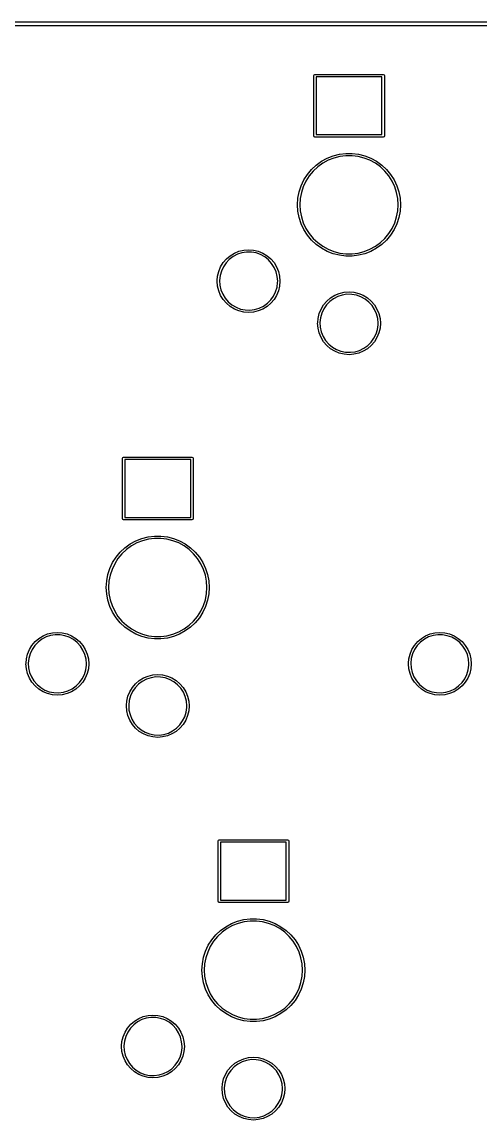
# Model space of a CAD drawing. Extents: x 0 to 11.3, y -3.8 to 0.
# Drawn here: x 8.734 to 9.632, y -2.169 to -0.017 of the extents above; entities that cross this region are included whole.
import ezdxf

# ---------------------------------------------------------------- set-up
doc = ezdxf.new("R2010")
doc.units = 0
doc.header["$MEASUREMENT"] = 0
doc.layers.add('BLACK', color=7, linetype='CONTINUOUS')

msp = doc.modelspace()

# ---------------------------------------------------------------- linework, layer by layer
at = {"layer": 'BLACK', "linetype": 'CONTINUOUS'}
for p, q in [((0.060039, -0.016732), (11.19, -0.016732)), ((11.19, -0.024606), (0.060039, -0.024606)), ((9.30571, -0.12185), (9.3064, -0.12018)), ((9.30571, -0.239961), (9.30571, -0.12185)), ((9.3064, -0.12018), (9.30807, -0.119488)), ((9.30807, -0.119488), (9.44193, -0.119488)), ((9.31043, -0.124213), (9.31043, -0.237598)), ((9.43957, -0.124213), (9.31043, -0.124213)), ((9.43957, -0.237598), (9.43957, -0.124213)), ((9.44193, -0.119488), (9.4436, -0.12018)), ((9.4436, -0.12018), (9.44429, -0.12185)), ((9.44429, -0.12185), (9.44429, -0.239961)), ((9.3064, -0.241631), (9.30571, -0.239961)), ((9.30807, -0.242323), (9.3064, -0.241631)), ((9.44193, -0.242323), (9.30807, -0.242323)), ((9.31043, -0.237598), (9.43957, -0.237598)), ((9.4436, -0.241631), (9.44193, -0.242323)), ((9.44429, -0.239961), (9.4436, -0.241631)), ((9.33204, -0.283716), (9.34382, -0.279052)), ((9.34382, -0.279052), (9.3561, -0.275901)), ((9.3561, -0.275901), (9.36867, -0.274313)), ((9.36895, -0.278839), (9.35695, -0.280355)), ((9.36867, -0.274313), (9.38133, -0.274313)), ((9.38105, -0.278839), (9.36895, -0.278839)), ((9.39305, -0.280355), (9.38105, -0.278839)), ((9.38133, -0.274313), (9.3939, -0.275901)), ((9.3939, -0.275901), (9.40618, -0.279052)), ((9.40618, -0.279052), (9.41796, -0.283716)), ((9.30146, -0.305939), (9.31069, -0.297266)), ((9.31358, -0.30076), (9.30476, -0.309043)), ((9.31069, -0.297266), (9.32094, -0.289819)), ((9.32337, -0.293648), (9.31358, -0.30076)), ((9.32094, -0.289819), (9.33204, -0.283716)), ((9.33398, -0.287819), (9.32337, -0.293648)), ((9.34523, -0.283364), (9.33398, -0.287819)), ((9.35695, -0.280355), (9.34523, -0.283364)), ((9.40477, -0.283364), (9.39305, -0.280355)), ((9.41602, -0.287819), (9.40477, -0.283364)), ((9.42663, -0.293648), (9.41602, -0.287819)), ((9.41796, -0.283716), (9.42906, -0.289819)), ((9.43642, -0.30076), (9.42663, -0.293648)), ((9.42906, -0.289819), (9.43931, -0.297266)), ((9.44524, -0.309043), (9.43642, -0.30076)), ((9.43931, -0.297266), (9.44854, -0.305939)), ((9.28659, -0.326398), (9.29338, -0.315701)), ((9.29705, -0.318366), (9.29057, -0.328582)), ((9.29338, -0.315701), (9.30146, -0.305939)), ((9.30476, -0.309043), (9.29705, -0.318366)), ((9.45295, -0.318366), (9.44524, -0.309043)), ((9.44854, -0.305939), (9.45662, -0.315701)), ((9.45943, -0.328582), (9.45295, -0.318366)), ((9.45662, -0.315701), (9.46341, -0.326398)), ((9.27728, -0.349911), (9.2812, -0.337861)), ((9.2812, -0.337861), (9.28659, -0.326398)), ((9.28541, -0.339531), (9.28168, -0.351038)), ((9.29057, -0.328582), (9.28541, -0.339531)), ((9.46459, -0.339531), (9.45943, -0.328582)), ((9.46341, -0.326398), (9.4688, -0.337861)), ((9.46832, -0.351038), (9.46459, -0.339531)), ((9.4688, -0.337861), (9.47272, -0.349911)), ((9.27411, -0.375), (9.27491, -0.362356)), ((9.27491, -0.362356), (9.27728, -0.349911)), ((9.27941, -0.362924), (9.27865, -0.375)), ((9.28168, -0.351038), (9.27941, -0.362924)), ((9.47059, -0.362924), (9.46832, -0.351038)), ((9.47135, -0.375), (9.47059, -0.362924)), ((9.47272, -0.349911), (9.47509, -0.362356)), ((9.47509, -0.362356), (9.47589, -0.375)), ((9.27491, -0.387644), (9.27411, -0.375)), ((9.27865, -0.375), (9.27941, -0.387076)), ((9.27941, -0.387076), (9.28168, -0.398962)), ((9.46832, -0.398962), (9.47059, -0.387076)), ((9.47059, -0.387076), (9.47135, -0.375)), ((9.47589, -0.375), (9.47509, -0.387644)), ((9.27728, -0.400089), (9.27491, -0.387644)), ((9.2812, -0.412139), (9.27728, -0.400089)), ((9.28168, -0.398962), (9.28541, -0.410469)), ((9.46459, -0.410469), (9.46832, -0.398962)), ((9.47272, -0.400089), (9.4688, -0.412139)), ((9.47509, -0.387644), (9.47272, -0.400089)), ((9.28659, -0.423602), (9.2812, -0.412139)), ((9.28541, -0.410469), (9.29057, -0.421418)), ((9.29338, -0.434299), (9.28659, -0.423602)), ((9.29057, -0.421418), (9.29705, -0.431634)), ((9.45295, -0.431634), (9.45943, -0.421418)), ((9.46341, -0.423602), (9.45662, -0.434299)), ((9.45943, -0.421418), (9.46459, -0.410469)), ((9.4688, -0.412139), (9.46341, -0.423602)), ((9.30146, -0.444061), (9.29338, -0.434299)), ((9.29705, -0.431634), (9.30476, -0.440957)), ((9.31069, -0.452734), (9.30146, -0.444061)), ((9.30476, -0.440957), (9.31358, -0.44924)), ((9.31358, -0.44924), (9.32337, -0.456352)), ((9.42663, -0.456352), (9.43642, -0.44924)), ((9.43642, -0.44924), (9.44524, -0.440957)), ((9.44854, -0.444061), (9.43931, -0.452734)), ((9.44524, -0.440957), (9.45295, -0.431634)), ((9.45662, -0.434299), (9.44854, -0.444061)), ((9.14199, -0.474839), (9.15022, -0.469795)), ((9.15607, -0.472073), (9.14778, -0.476385)), ((9.15022, -0.469795), (9.15914, -0.466101)), ((9.16494, -0.469172), (9.15607, -0.472073)), ((9.15914, -0.466101), (9.16853, -0.463848)), ((9.17417, -0.467759), (9.16494, -0.469172)), ((9.16853, -0.463848), (9.17815, -0.463091)), ((9.18351, -0.467873), (9.17417, -0.467759)), ((9.17815, -0.463091), (9.18777, -0.463848)), ((9.19271, -0.469511), (9.18351, -0.467873)), ((9.18777, -0.463848), (9.19716, -0.466101)), ((9.20151, -0.472628), (9.19271, -0.469511)), ((9.19716, -0.466101), (9.20608, -0.469795)), ((9.20969, -0.477141), (9.20151, -0.472628)), ((9.20608, -0.469795), (9.21431, -0.474839)), ((9.32094, -0.460181), (9.31069, -0.452734)), ((9.33204, -0.466284), (9.32094, -0.460181)), ((9.32337, -0.456352), (9.33398, -0.462181)), ((9.34382, -0.470948), (9.33204, -0.466284)), ((9.33398, -0.462181), (9.34523, -0.466636)), ((9.3561, -0.474099), (9.34382, -0.470948)), ((9.34523, -0.466636), (9.35695, -0.469645)), ((9.35695, -0.469645), (9.36895, -0.471161)), ((9.36895, -0.471161), (9.38105, -0.471161)), ((9.38105, -0.471161), (9.39305, -0.469645)), ((9.39305, -0.469645), (9.40477, -0.466636)), ((9.40618, -0.470948), (9.3939, -0.474099)), ((9.40477, -0.466636), (9.41602, -0.462181)), ((9.41796, -0.466284), (9.40618, -0.470948)), ((9.41602, -0.462181), (9.42663, -0.456352)), ((9.42906, -0.460181), (9.41796, -0.466284)), ((9.43931, -0.452734), (9.42906, -0.460181)), ((9.12334, -0.496679), (9.12838, -0.488448)), ((9.12838, -0.488448), (9.13465, -0.481108)), ((9.13386, -0.488744), (9.1286, -0.496459)), ((9.14032, -0.481992), (9.13386, -0.488744)), ((9.13465, -0.481108), (9.14199, -0.474839)), ((9.14778, -0.476385), (9.14032, -0.481992)), ((9.21701, -0.482929), (9.20969, -0.477141)), ((9.21431, -0.474839), (9.22165, -0.481108)), ((9.2233, -0.489837), (9.21701, -0.482929)), ((9.22165, -0.481108), (9.22792, -0.488448)), ((9.22837, -0.497678), (9.2233, -0.489837)), ((9.22792, -0.488448), (9.23296, -0.496679)), ((9.36867, -0.475687), (9.3561, -0.474099)), ((9.38133, -0.475687), (9.36867, -0.475687)), ((9.3939, -0.474099), (9.38133, -0.475687)), ((9.11674, -0.523214), (9.11739, -0.514983)), ((9.11739, -0.514983), (9.11964, -0.505597)), ((9.11964, -0.505597), (9.12334, -0.496679)), ((9.12217, -0.513928), (9.12118, -0.523214)), ((9.12467, -0.504929), (9.12217, -0.513928)), ((9.1286, -0.496459), (9.12467, -0.504929)), ((9.2321, -0.506242), (9.22837, -0.497678)), ((9.23437, -0.515299), (9.2321, -0.506242)), ((9.23296, -0.496679), (9.23665, -0.505597)), ((9.23514, -0.524606), (9.23437, -0.515299)), ((9.23665, -0.505597), (9.23891, -0.514983)), ((9.23891, -0.514983), (9.23967, -0.524606)), ((9.11663, -0.524606), (9.11674, -0.523214)), ((9.11739, -0.534229), (9.11663, -0.524606)), ((9.11964, -0.543616), (9.11739, -0.534229)), ((9.12118, -0.523214), (9.12172, -0.532537)), ((9.12172, -0.532537), (9.12377, -0.541647)), ((9.23113, -0.545584), (9.23385, -0.536649)), ((9.23385, -0.536649), (9.23507, -0.52739)), ((9.23507, -0.52739), (9.23514, -0.524606)), ((9.23891, -0.534229), (9.23665, -0.543616)), ((9.23967, -0.524606), (9.23891, -0.534229)), ((9.12334, -0.552534), (9.11964, -0.543616)), ((9.12838, -0.560764), (9.12334, -0.552534)), ((9.12377, -0.541647), (9.12728, -0.5503)), ((9.12728, -0.5503), (9.13216, -0.558263)), ((9.13216, -0.558263), (9.13828, -0.565321)), ((9.22155, -0.56154), (9.227, -0.553956)), ((9.227, -0.553956), (9.23113, -0.545584)), ((9.23296, -0.552534), (9.22792, -0.560764)), ((9.23665, -0.543616), (9.23296, -0.552534)), ((9.3315, -0.563785), (9.33884, -0.557516)), ((9.34463, -0.559062), (9.33717, -0.564669)), ((9.33884, -0.557516), (9.34707, -0.552473)), ((9.35292, -0.55475), (9.34463, -0.559062)), ((9.34707, -0.552473), (9.35599, -0.548779)), ((9.36179, -0.551849), (9.35292, -0.55475)), ((9.35599, -0.548779), (9.36538, -0.546525)), ((9.37102, -0.550436), (9.36179, -0.551849)), ((9.36538, -0.546525), (9.375, -0.545768)), ((9.38036, -0.55055), (9.37102, -0.550436)), ((9.375, -0.545768), (9.38462, -0.546525)), ((9.38956, -0.552188), (9.38036, -0.55055)), ((9.38462, -0.546525), (9.39401, -0.548779)), ((9.39836, -0.555305), (9.38956, -0.552188)), ((9.39401, -0.548779), (9.40293, -0.552473)), ((9.40654, -0.559819), (9.39836, -0.555305)), ((9.40293, -0.552473), (9.41116, -0.557516)), ((9.41116, -0.557516), (9.4185, -0.563785)), ((9.13465, -0.568104), (9.12838, -0.560764)), ((9.14199, -0.574374), (9.13465, -0.568104)), ((9.13828, -0.565321), (9.14546, -0.571286)), ((9.15022, -0.579417), (9.14199, -0.574374)), ((9.14546, -0.571286), (9.15353, -0.575998)), ((9.15914, -0.583111), (9.15022, -0.579417)), ((9.15353, -0.575998), (9.16225, -0.57933)), ((9.16225, -0.57933), (9.1714, -0.581191)), ((9.18073, -0.581534), (9.19, -0.580347)), ((9.19, -0.580347), (9.19894, -0.577663)), ((9.20608, -0.579417), (9.19716, -0.583111)), ((9.19894, -0.577663), (9.20733, -0.573555)), ((9.21431, -0.574374), (9.20608, -0.579417)), ((9.20733, -0.573555), (9.21493, -0.568132)), ((9.22165, -0.568104), (9.21431, -0.574374)), ((9.21493, -0.568132), (9.22155, -0.56154)), ((9.22792, -0.560764), (9.22165, -0.568104)), ((9.3165, -0.588274), (9.32019, -0.579356)), ((9.32019, -0.579356), (9.32523, -0.571125)), ((9.32545, -0.579136), (9.32152, -0.587606)), ((9.32523, -0.571125), (9.3315, -0.563785)), ((9.33071, -0.571421), (9.32545, -0.579136)), ((9.33717, -0.564669), (9.33071, -0.571421)), ((9.41386, -0.565607), (9.40654, -0.559819)), ((9.42015, -0.572514), (9.41386, -0.565607)), ((9.4185, -0.563785), (9.42477, -0.571125)), ((9.42522, -0.580355), (9.42015, -0.572514)), ((9.42477, -0.571125), (9.42981, -0.579356)), ((9.42895, -0.588919), (9.42522, -0.580355)), ((9.42981, -0.579356), (9.4335, -0.588274)), ((9.16853, -0.585365), (9.15914, -0.583111)), ((9.17815, -0.586122), (9.16853, -0.585365)), ((9.1714, -0.581191), (9.18073, -0.581534)), ((9.18777, -0.585365), (9.17815, -0.586122)), ((9.19716, -0.583111), (9.18777, -0.585365)), ((9.31359, -0.605891), (9.31424, -0.59766)), ((9.31424, -0.59766), (9.3165, -0.588274)), ((9.31902, -0.596605), (9.31803, -0.605891)), ((9.32152, -0.587606), (9.31902, -0.596605)), ((9.43122, -0.597976), (9.42895, -0.588919)), ((9.43199, -0.607283), (9.43122, -0.597976)), ((9.4335, -0.588274), (9.43576, -0.59766)), ((9.43576, -0.59766), (9.43652, -0.607283)), ((9.31348, -0.607283), (9.31359, -0.605891)), ((9.31424, -0.616907), (9.31348, -0.607283)), ((9.3165, -0.626293), (9.31424, -0.616907)), ((9.31803, -0.605891), (9.31857, -0.615214)), ((9.31857, -0.615214), (9.32062, -0.624325)), ((9.42798, -0.628261), (9.4307, -0.619326)), ((9.4307, -0.619326), (9.43192, -0.610067)), ((9.43192, -0.610067), (9.43199, -0.607283)), ((9.43576, -0.616907), (9.4335, -0.626293)), ((9.43652, -0.607283), (9.43576, -0.616907)), ((9.32019, -0.635211), (9.3165, -0.626293)), ((9.32523, -0.643441), (9.32019, -0.635211)), ((9.32062, -0.624325), (9.32414, -0.632977)), ((9.32414, -0.632977), (9.32901, -0.64094)), ((9.3315, -0.650782), (9.32523, -0.643441)), ((9.32901, -0.64094), (9.33513, -0.647998)), ((9.41178, -0.650809), (9.4184, -0.644217)), ((9.4184, -0.644217), (9.42385, -0.636633)), ((9.42477, -0.643441), (9.4185, -0.650782)), ((9.42385, -0.636633), (9.42798, -0.628261)), ((9.42981, -0.635211), (9.42477, -0.643441)), ((9.4335, -0.626293), (9.42981, -0.635211)), ((9.33884, -0.657051), (9.3315, -0.650782)), ((9.33513, -0.647998), (9.34231, -0.653964)), ((9.34707, -0.662094), (9.33884, -0.657051)), ((9.34231, -0.653964), (9.35038, -0.658675)), ((9.35599, -0.665788), (9.34707, -0.662094)), ((9.35038, -0.658675), (9.3591, -0.662007)), ((9.36538, -0.668042), (9.35599, -0.665788)), ((9.3591, -0.662007), (9.36825, -0.663869)), ((9.36825, -0.663869), (9.37759, -0.664211)), ((9.37759, -0.664211), (9.38685, -0.663024)), ((9.39401, -0.665788), (9.38462, -0.668042)), ((9.38685, -0.663024), (9.39579, -0.660341)), ((9.40293, -0.662094), (9.39401, -0.665788)), ((9.39579, -0.660341), (9.40418, -0.656232)), ((9.41116, -0.657051), (9.40293, -0.662094)), ((9.40418, -0.656232), (9.41178, -0.650809)), ((9.4185, -0.650782), (9.41116, -0.657051)), ((9.375, -0.668799), (9.36538, -0.668042)), ((9.38462, -0.668042), (9.375, -0.668799)), ((8.93071, -0.87185), (8.9314, -0.87018)), ((8.93071, -0.989961), (8.93071, -0.87185)), ((8.9314, -0.87018), (8.93307, -0.869488)), ((8.93307, -0.869488), (9.06693, -0.869488)), ((8.93543, -0.874213), (8.93543, -0.987598)), ((9.06457, -0.874213), (8.93543, -0.874213)), ((9.06457, -0.987598), (9.06457, -0.874213)), ((9.06693, -0.869488), (9.0686, -0.87018)), ((9.0686, -0.87018), (9.06929, -0.87185)), ((9.06929, -0.87185), (9.06929, -0.989961)), ((8.93543, -0.987598), (9.06457, -0.987598)), ((8.9314, -0.991631), (8.93071, -0.989961)), ((8.93307, -0.992323), (8.9314, -0.991631)), ((9.06693, -0.992323), (8.93307, -0.992323)), ((9.0686, -0.991631), (9.06693, -0.992323)), ((9.06929, -0.989961), (9.0686, -0.991631)), ((8.95704, -1.03372), (8.96882, -1.02905)), ((8.96882, -1.02905), (8.9811, -1.0259)), ((8.98195, -1.03036), (8.97023, -1.03336)), ((8.9811, -1.0259), (8.99367, -1.02431)), ((8.99395, -1.02884), (8.98195, -1.03036)), ((8.99367, -1.02431), (9.00633, -1.02431)), ((9.00605, -1.02884), (8.99395, -1.02884)), ((9.01805, -1.03036), (9.00605, -1.02884)), ((9.00633, -1.02431), (9.0189, -1.0259)), ((9.02977, -1.03336), (9.01805, -1.03036)), ((9.0189, -1.0259), (9.03118, -1.02905)), ((9.03118, -1.02905), (9.04296, -1.03372)), ((8.92646, -1.05594), (8.93569, -1.04727)), ((8.93858, -1.05076), (8.92976, -1.05904)), ((8.93569, -1.04727), (8.94594, -1.03982)), ((8.94837, -1.04365), (8.93858, -1.05076)), ((8.94594, -1.03982), (8.95704, -1.03372)), ((8.95898, -1.03782), (8.94837, -1.04365)), ((8.97023, -1.03336), (8.95898, -1.03782)), ((9.04102, -1.03782), (9.02977, -1.03336)), ((9.05163, -1.04365), (9.04102, -1.03782)), ((9.04296, -1.03372), (9.05406, -1.03982)), ((9.06142, -1.05076), (9.05163, -1.04365)), ((9.05406, -1.03982), (9.06431, -1.04727)), ((9.07024, -1.05904), (9.06142, -1.05076)), ((9.06431, -1.04727), (9.07354, -1.05594)), ((8.91159, -1.0764), (8.91838, -1.0657)), ((8.92205, -1.06837), (8.91557, -1.07858)), ((8.91838, -1.0657), (8.92646, -1.05594)), ((8.92976, -1.05904), (8.92205, -1.06837)), ((9.07795, -1.06837), (9.07024, -1.05904)), ((9.07354, -1.05594), (9.08162, -1.0657)), ((9.08443, -1.07858), (9.07795, -1.06837)), ((9.08162, -1.0657), (9.08841, -1.0764)), ((8.90228, -1.09991), (8.9062, -1.08786)), ((8.9062, -1.08786), (8.91159, -1.0764)), ((8.91041, -1.08953), (8.90668, -1.10104)), ((8.91557, -1.07858), (8.91041, -1.08953)), ((9.08959, -1.08953), (9.08443, -1.07858)), ((9.08841, -1.0764), (9.0938, -1.08786)), ((9.09332, -1.10104), (9.08959, -1.08953)), ((9.0938, -1.08786), (9.09772, -1.09991)), ((8.89911, -1.125), (8.89991, -1.11236)), ((8.89991, -1.11236), (8.90228, -1.09991)), ((8.90441, -1.11292), (8.90365, -1.125)), ((8.90668, -1.10104), (8.90441, -1.11292)), ((9.09559, -1.11292), (9.09332, -1.10104)), ((9.09635, -1.125), (9.09559, -1.11292)), ((9.09772, -1.09991), (9.10009, -1.11236)), ((9.10009, -1.11236), (9.10089, -1.125)), ((8.89991, -1.13764), (8.89911, -1.125)), ((8.90228, -1.15009), (8.89991, -1.13764)), ((8.90365, -1.125), (8.90441, -1.13708)), ((8.90441, -1.13708), (8.90668, -1.14896)), ((9.09332, -1.14896), (9.09559, -1.13708)), ((9.09559, -1.13708), (9.09635, -1.125)), ((9.10009, -1.13764), (9.09772, -1.15009)), ((9.10089, -1.125), (9.10009, -1.13764)), ((8.9062, -1.16214), (8.90228, -1.15009)), ((8.90668, -1.14896), (8.91041, -1.16047)), ((8.91041, -1.16047), (8.91557, -1.17142)), ((9.08443, -1.17142), (9.08959, -1.16047)), ((9.08959, -1.16047), (9.09332, -1.14896)), ((9.09772, -1.15009), (9.0938, -1.16214)), ((8.91159, -1.1736), (8.9062, -1.16214)), ((8.91838, -1.1843), (8.91159, -1.1736)), ((8.91557, -1.17142), (8.92205, -1.18163)), ((8.92205, -1.18163), (8.92976, -1.19096)), ((9.07024, -1.19096), (9.07795, -1.18163)), ((9.07795, -1.18163), (9.08443, -1.17142)), ((9.08841, -1.1736), (9.08162, -1.1843)), ((9.0938, -1.16214), (9.08841, -1.1736)), ((8.92646, -1.19406), (8.91838, -1.1843)), ((8.93569, -1.20273), (8.92646, -1.19406)), ((8.92976, -1.19096), (8.93858, -1.19924)), ((8.94594, -1.21018), (8.93569, -1.20273)), ((8.93858, -1.19924), (8.94837, -1.20635)), ((9.05163, -1.20635), (9.06142, -1.19924)), ((9.06431, -1.20273), (9.05406, -1.21018)), ((9.06142, -1.19924), (9.07024, -1.19096)), ((9.07354, -1.19406), (9.06431, -1.20273)), ((9.08162, -1.1843), (9.07354, -1.19406)), ((8.75965, -1.23111), (8.76699, -1.22484)), ((8.77278, -1.22639), (8.76532, -1.23199)), ((8.76699, -1.22484), (8.77522, -1.2198)), ((8.78107, -1.22207), (8.77278, -1.22639)), ((8.77522, -1.2198), (8.78414, -1.2161)), ((8.78994, -1.21917), (8.78107, -1.22207)), ((8.78414, -1.2161), (8.79353, -1.21385)), ((8.79917, -1.21776), (8.78994, -1.21917)), ((8.79353, -1.21385), (8.80315, -1.21309)), ((8.80851, -1.21787), (8.79917, -1.21776)), ((8.80315, -1.21309), (8.81277, -1.21385)), ((8.81771, -1.21951), (8.80851, -1.21787)), ((8.81277, -1.21385), (8.82216, -1.2161)), ((8.82651, -1.22263), (8.81771, -1.21951)), ((8.82216, -1.2161), (8.83108, -1.2198)), ((8.83469, -1.22714), (8.82651, -1.22263)), ((8.83108, -1.2198), (8.83931, -1.22484)), ((8.83931, -1.22484), (8.84665, -1.23111)), ((8.95704, -1.21628), (8.94594, -1.21018)), ((8.94837, -1.20635), (8.95898, -1.21218)), ((8.96882, -1.22095), (8.95704, -1.21628)), ((8.95898, -1.21218), (8.97023, -1.21664)), ((8.9811, -1.2241), (8.96882, -1.22095)), ((8.97023, -1.21664), (8.98195, -1.21964)), ((8.99367, -1.22569), (8.9811, -1.2241)), ((8.98195, -1.21964), (8.99395, -1.22116)), ((9.00633, -1.22569), (8.99367, -1.22569)), ((8.99395, -1.22116), (9.00605, -1.22116)), ((9.00605, -1.22116), (9.01805, -1.21964)), ((9.0189, -1.2241), (9.00633, -1.22569)), ((9.01805, -1.21964), (9.02977, -1.21664)), ((9.03118, -1.22095), (9.0189, -1.2241)), ((9.02977, -1.21664), (9.04102, -1.21218)), ((9.04296, -1.21628), (9.03118, -1.22095)), ((9.04102, -1.21218), (9.05163, -1.20635)), ((9.05406, -1.21018), (9.04296, -1.21628)), ((9.50965, -1.23111), (9.51699, -1.22484)), ((9.52278, -1.22639), (9.51532, -1.23199)), ((9.51699, -1.22484), (9.52522, -1.2198)), ((9.53107, -1.22207), (9.52278, -1.22639)), ((9.52522, -1.2198), (9.53414, -1.2161)), ((9.53994, -1.21917), (9.53107, -1.22207)), ((9.53414, -1.2161), (9.54353, -1.21385)), ((9.54917, -1.21776), (9.53994, -1.21917)), ((9.54353, -1.21385), (9.55315, -1.21309)), ((9.55851, -1.21787), (9.54917, -1.21776)), ((9.55315, -1.21309), (9.56277, -1.21385)), ((9.56771, -1.21951), (9.55851, -1.21787)), ((9.56277, -1.21385), (9.57216, -1.2161)), ((9.57651, -1.22263), (9.56771, -1.21951)), ((9.57216, -1.2161), (9.58108, -1.2198)), ((9.58469, -1.22714), (9.57651, -1.22263)), ((9.58108, -1.2198), (9.58931, -1.22484)), ((9.58931, -1.22484), (9.59665, -1.23111)), ((8.74464, -1.2556), (8.74834, -1.24668)), ((8.74834, -1.24668), (8.75338, -1.23845)), ((8.7536, -1.24646), (8.74967, -1.25493)), ((8.75338, -1.23845), (8.75965, -1.23111)), ((8.75886, -1.23874), (8.7536, -1.24646)), ((8.76532, -1.23199), (8.75886, -1.23874)), ((8.84201, -1.23293), (8.83469, -1.22714)), ((8.8483, -1.23984), (8.84201, -1.23293)), ((8.84665, -1.23111), (8.85292, -1.23845)), ((8.85337, -1.24768), (8.8483, -1.23984)), ((8.85292, -1.23845), (8.85796, -1.24668)), ((8.8571, -1.25624), (8.85337, -1.24768)), ((8.85796, -1.24668), (8.86165, -1.2556)), ((9.49464, -1.2556), (9.49834, -1.24668)), ((9.49834, -1.24668), (9.50338, -1.23845)), ((9.5036, -1.24646), (9.49967, -1.25493)), ((9.50338, -1.23845), (9.50965, -1.23111)), ((9.50886, -1.23874), (9.5036, -1.24646)), ((9.51532, -1.23199), (9.50886, -1.23874)), ((9.59201, -1.23293), (9.58469, -1.22714)), ((9.5983, -1.23984), (9.59201, -1.23293)), ((9.59665, -1.23111), (9.60292, -1.23845)), ((9.60337, -1.24768), (9.5983, -1.23984)), ((9.60292, -1.23845), (9.60796, -1.24668)), ((9.6071, -1.25624), (9.60337, -1.24768)), ((9.60796, -1.24668), (9.61165, -1.2556)), ((8.74174, -1.27321), (8.74239, -1.26498)), ((8.74239, -1.26498), (8.74464, -1.2556)), ((8.74717, -1.26393), (8.74618, -1.27321)), ((8.74967, -1.25493), (8.74717, -1.26393)), ((8.85937, -1.2653), (8.8571, -1.25624)), ((8.86014, -1.27461), (8.85937, -1.2653)), ((8.86165, -1.2556), (8.86391, -1.26498)), ((8.86391, -1.26498), (8.86467, -1.27461)), ((9.49174, -1.27321), (9.49239, -1.26498)), ((9.49239, -1.26498), (9.49464, -1.2556)), ((9.49717, -1.26393), (9.49618, -1.27321)), ((9.49967, -1.25493), (9.49717, -1.26393)), ((9.60937, -1.2653), (9.6071, -1.25624)), ((9.61014, -1.27461), (9.60937, -1.2653)), ((9.61165, -1.2556), (9.61391, -1.26498)), ((9.61391, -1.26498), (9.61467, -1.27461)), ((8.74163, -1.27461), (8.74174, -1.27321)), ((8.74239, -1.28423), (8.74163, -1.27461)), ((8.74464, -1.29362), (8.74239, -1.28423)), ((8.74618, -1.27321), (8.74672, -1.28254)), ((8.74672, -1.28254), (8.74877, -1.29165)), ((8.85613, -1.29558), (8.85885, -1.28665)), ((8.85885, -1.28665), (8.86007, -1.27739)), ((8.86007, -1.27739), (8.86014, -1.27461)), ((8.86391, -1.28423), (8.86165, -1.29362)), ((8.86467, -1.27461), (8.86391, -1.28423)), ((9.49163, -1.27461), (9.49174, -1.27321)), ((9.49239, -1.28423), (9.49163, -1.27461)), ((9.49464, -1.29362), (9.49239, -1.28423)), ((9.49618, -1.27321), (9.49672, -1.28254)), ((9.49672, -1.28254), (9.49877, -1.29165)), ((9.60613, -1.29558), (9.60885, -1.28665)), ((9.60885, -1.28665), (9.61007, -1.27739)), ((9.61007, -1.27739), (9.61014, -1.27461)), ((9.61391, -1.28423), (9.61165, -1.29362)), ((9.61467, -1.27461), (9.61391, -1.28423)), ((8.74834, -1.30253), (8.74464, -1.29362)), ((8.75338, -1.31076), (8.74834, -1.30253)), ((8.74877, -1.29165), (8.75228, -1.3003)), ((8.75228, -1.3003), (8.75716, -1.30826)), ((8.75965, -1.3181), (8.75338, -1.31076)), ((8.75716, -1.30826), (8.76328, -1.31532)), ((8.83993, -1.31813), (8.84655, -1.31154)), ((8.84655, -1.31154), (8.852, -1.30396)), ((8.85292, -1.31076), (8.84665, -1.3181)), ((8.852, -1.30396), (8.85613, -1.29558)), ((8.85796, -1.30253), (8.85292, -1.31076)), ((8.86165, -1.29362), (8.85796, -1.30253)), ((8.9565, -1.31379), (8.96384, -1.30752)), ((8.96963, -1.30906), (8.96217, -1.31467)), ((8.96384, -1.30752), (8.97207, -1.30247)), ((8.97792, -1.30475), (8.96963, -1.30906)), ((8.97207, -1.30247), (8.98099, -1.29878)), ((8.98679, -1.30185), (8.97792, -1.30475)), ((8.98099, -1.29878), (8.99038, -1.29653)), ((8.99602, -1.30044), (8.98679, -1.30185)), ((8.99038, -1.29653), (9, -1.29577)), ((9.00536, -1.30055), (8.99602, -1.30044)), ((9, -1.29577), (9.00962, -1.29653)), ((9.01456, -1.30219), (9.00536, -1.30055)), ((9.00962, -1.29653), (9.01901, -1.29878)), ((9.02336, -1.30531), (9.01456, -1.30219)), ((9.01901, -1.29878), (9.02793, -1.30247)), ((9.03154, -1.30982), (9.02336, -1.30531)), ((9.02793, -1.30247), (9.03616, -1.30752)), ((9.03886, -1.31561), (9.03154, -1.30982)), ((9.03616, -1.30752), (9.0435, -1.31379)), ((9.49834, -1.30253), (9.49464, -1.29362)), ((9.50338, -1.31076), (9.49834, -1.30253)), ((9.49877, -1.29165), (9.50228, -1.3003)), ((9.50228, -1.3003), (9.50716, -1.30826)), ((9.50965, -1.3181), (9.50338, -1.31076)), ((9.50716, -1.30826), (9.51328, -1.31532)), ((9.58993, -1.31813), (9.59655, -1.31154)), ((9.59655, -1.31154), (9.602, -1.30396)), ((9.60292, -1.31076), (9.59665, -1.3181)), ((9.602, -1.30396), (9.60613, -1.29558)), ((9.60796, -1.30253), (9.60292, -1.31076)), ((9.61165, -1.29362), (9.60796, -1.30253)), ((8.76699, -1.32437), (8.75965, -1.3181)), ((8.76328, -1.31532), (8.77046, -1.32129)), ((8.77522, -1.32942), (8.76699, -1.32437)), ((8.77046, -1.32129), (8.77853, -1.326)), ((8.78414, -1.33311), (8.77522, -1.32942)), ((8.77853, -1.326), (8.78725, -1.32933)), ((8.79353, -1.33536), (8.78414, -1.33311)), ((8.78725, -1.32933), (8.7964, -1.33119)), ((8.7964, -1.33119), (8.80573, -1.33153)), ((8.80573, -1.33153), (8.815, -1.33035)), ((8.82216, -1.33311), (8.81277, -1.33536)), ((8.815, -1.33035), (8.82394, -1.32766)), ((8.83108, -1.32942), (8.82216, -1.33311)), ((8.82394, -1.32766), (8.83233, -1.32355)), ((8.83931, -1.32437), (8.83108, -1.32942)), ((8.83233, -1.32355), (8.83993, -1.31813)), ((8.84665, -1.3181), (8.83931, -1.32437)), ((8.9415, -1.33827), (8.94519, -1.32936)), ((8.94519, -1.32936), (8.95023, -1.32113)), ((8.95045, -1.32914), (8.94652, -1.33761)), ((8.95023, -1.32113), (8.9565, -1.31379)), ((8.95571, -1.32142), (8.95045, -1.32914)), ((8.96217, -1.31467), (8.95571, -1.32142)), ((9.04515, -1.32251), (9.03886, -1.31561)), ((9.0435, -1.31379), (9.04977, -1.32113)), ((9.05022, -1.33035), (9.04515, -1.32251)), ((9.04977, -1.32113), (9.05481, -1.32936)), ((9.05395, -1.33892), (9.05022, -1.33035)), ((9.05481, -1.32936), (9.0585, -1.33827)), ((9.51699, -1.32437), (9.50965, -1.3181)), ((9.51328, -1.31532), (9.52046, -1.32129)), ((9.52522, -1.32942), (9.51699, -1.32437)), ((9.52046, -1.32129), (9.52853, -1.326)), ((9.53414, -1.33311), (9.52522, -1.32942)), ((9.52853, -1.326), (9.53725, -1.32933)), ((9.54353, -1.33536), (9.53414, -1.33311)), ((9.53725, -1.32933), (9.5464, -1.33119)), ((9.5464, -1.33119), (9.55573, -1.33153)), ((9.55573, -1.33153), (9.565, -1.33035)), ((9.57216, -1.33311), (9.56277, -1.33536)), ((9.565, -1.33035), (9.57394, -1.32766)), ((9.58108, -1.32942), (9.57216, -1.33311)), ((9.57394, -1.32766), (9.58233, -1.32355)), ((9.58931, -1.32437), (9.58108, -1.32942)), ((9.58233, -1.32355), (9.58993, -1.31813)), ((9.59665, -1.3181), (9.58931, -1.32437)), ((8.80315, -1.33612), (8.79353, -1.33536)), ((8.81277, -1.33536), (8.80315, -1.33612)), ((8.93859, -1.35589), (8.93924, -1.34766)), ((8.93924, -1.34766), (8.9415, -1.33827)), ((8.94402, -1.34661), (8.94303, -1.35589)), ((8.94652, -1.33761), (8.94402, -1.34661)), ((9.05622, -1.34798), (9.05395, -1.33892)), ((9.05699, -1.35728), (9.05622, -1.34798)), ((9.0585, -1.33827), (9.06076, -1.34766)), ((9.06076, -1.34766), (9.06152, -1.35728)), ((9.55315, -1.33612), (9.54353, -1.33536)), ((9.56277, -1.33536), (9.55315, -1.33612)), ((8.93848, -1.35728), (8.93859, -1.35589)), ((8.93924, -1.36691), (8.93848, -1.35728)), ((8.9415, -1.37629), (8.93924, -1.36691)), ((8.94519, -1.38521), (8.9415, -1.37629)), ((8.94303, -1.35589), (8.94357, -1.36521)), ((8.94357, -1.36521), (8.94562, -1.37432)), ((8.94562, -1.37432), (8.94914, -1.38298)), ((9.05298, -1.37826), (9.0557, -1.36933)), ((9.0585, -1.37629), (9.05481, -1.38521)), ((9.0557, -1.36933), (9.05692, -1.36007)), ((9.05692, -1.36007), (9.05699, -1.35728)), ((9.06076, -1.36691), (9.0585, -1.37629)), ((9.06152, -1.35728), (9.06076, -1.36691)), ((8.95023, -1.39344), (8.94519, -1.38521)), ((8.94914, -1.38298), (8.95401, -1.39094)), ((8.9565, -1.40078), (8.95023, -1.39344)), ((8.95401, -1.39094), (8.96013, -1.398)), ((8.96013, -1.398), (8.96731, -1.40396)), ((9.03678, -1.40081), (9.0434, -1.39422)), ((9.0434, -1.39422), (9.04885, -1.38663)), ((9.04977, -1.39344), (9.0435, -1.40078)), ((9.04885, -1.38663), (9.05298, -1.37826)), ((9.05481, -1.38521), (9.04977, -1.39344)), ((8.96384, -1.40705), (8.9565, -1.40078)), ((8.97207, -1.41209), (8.96384, -1.40705)), ((8.96731, -1.40396), (8.97538, -1.40868)), ((8.98099, -1.41579), (8.97207, -1.41209)), ((8.97538, -1.40868), (8.9841, -1.41201)), ((8.99038, -1.41804), (8.98099, -1.41579)), ((8.9841, -1.41201), (8.99325, -1.41387)), ((9, -1.4188), (8.99038, -1.41804)), ((8.99325, -1.41387), (9.00259, -1.41421)), ((9.00962, -1.41804), (9, -1.4188)), ((9.00259, -1.41421), (9.01185, -1.41302)), ((9.01901, -1.41579), (9.00962, -1.41804)), ((9.01185, -1.41302), (9.02079, -1.41034)), ((9.02793, -1.41209), (9.01901, -1.41579)), ((9.02079, -1.41034), (9.02918, -1.40623)), ((9.03616, -1.40705), (9.02793, -1.41209)), ((9.02918, -1.40623), (9.03678, -1.40081)), ((9.0435, -1.40078), (9.03616, -1.40705)), ((9.11821, -1.62185), (9.1189, -1.62018)), ((9.11821, -1.73996), (9.11821, -1.62185)), ((9.1189, -1.62018), (9.12057, -1.61949)), ((9.12057, -1.61949), (9.25443, -1.61949)), ((9.12293, -1.62421), (9.12293, -1.7376)), ((9.25207, -1.62421), (9.12293, -1.62421)), ((9.25207, -1.7376), (9.25207, -1.62421)), ((9.25443, -1.61949), (9.2561, -1.62018)), ((9.2561, -1.62018), (9.25679, -1.62185)), ((9.25679, -1.62185), (9.25679, -1.73996)), ((9.1189, -1.74163), (9.11821, -1.73996)), ((9.12057, -1.74232), (9.1189, -1.74163)), ((9.25443, -1.74232), (9.12057, -1.74232)), ((9.12293, -1.7376), (9.25207, -1.7376)), ((9.2561, -1.74163), (9.25443, -1.74232)), ((9.25679, -1.73996), (9.2561, -1.74163)), ((9.13344, -1.78982), (9.14454, -1.78372)), ((9.14454, -1.78372), (9.15632, -1.77905)), ((9.15773, -1.78336), (9.14648, -1.78782)), ((9.15632, -1.77905), (9.1686, -1.7759)), ((9.16945, -1.78036), (9.15773, -1.78336)), ((9.1686, -1.7759), (9.18117, -1.77431)), ((9.18145, -1.77884), (9.16945, -1.78036)), ((9.18117, -1.77431), (9.19383, -1.77431)), ((9.19355, -1.77884), (9.18145, -1.77884)), ((9.20555, -1.78036), (9.19355, -1.77884)), ((9.19383, -1.77431), (9.2064, -1.7759)), ((9.21727, -1.78336), (9.20555, -1.78036)), ((9.2064, -1.7759), (9.21868, -1.77905)), ((9.22852, -1.78782), (9.21727, -1.78336)), ((9.21868, -1.77905), (9.23046, -1.78372)), ((9.23046, -1.78372), (9.24156, -1.78982)), ((9.10588, -1.8157), (9.11396, -1.80594)), ((9.11396, -1.80594), (9.12319, -1.79727)), ((9.12608, -1.80076), (9.11726, -1.80904)), ((9.12319, -1.79727), (9.13344, -1.78982)), ((9.13587, -1.79365), (9.12608, -1.80076)), ((9.14648, -1.78782), (9.13587, -1.79365)), ((9.23913, -1.79365), (9.22852, -1.78782)), ((9.24892, -1.80076), (9.23913, -1.79365)), ((9.24156, -1.78982), (9.25181, -1.79727)), ((9.25774, -1.80904), (9.24892, -1.80076)), ((9.25181, -1.79727), (9.26104, -1.80594)), ((9.26104, -1.80594), (9.26912, -1.8157)), ((9.0937, -1.83786), (9.09909, -1.8264)), ((9.10307, -1.82858), (9.09791, -1.83953)), ((9.09909, -1.8264), (9.10588, -1.8157)), ((9.10955, -1.81837), (9.10307, -1.82858)), ((9.11726, -1.80904), (9.10955, -1.81837)), ((9.26545, -1.81837), (9.25774, -1.80904)), ((9.27193, -1.82858), (9.26545, -1.81837)), ((9.26912, -1.8157), (9.27591, -1.8264)), ((9.27709, -1.83953), (9.27193, -1.82858)), ((9.27591, -1.8264), (9.2813, -1.83786)), ((9.08741, -1.86236), (9.08978, -1.84991)), ((9.08978, -1.84991), (9.0937, -1.83786)), ((9.09791, -1.83953), (9.09418, -1.85104)), ((9.28082, -1.85104), (9.27709, -1.83953)), ((9.2813, -1.83786), (9.28522, -1.84991)), ((9.28522, -1.84991), (9.28759, -1.86236)), ((9.08661, -1.875), (9.08741, -1.86236)), ((9.09191, -1.86292), (9.09115, -1.875)), ((9.09418, -1.85104), (9.09191, -1.86292)), ((9.28309, -1.86292), (9.28082, -1.85104)), ((9.28385, -1.875), (9.28309, -1.86292)), ((9.28759, -1.86236), (9.28839, -1.875)), ((9.08741, -1.88764), (9.08661, -1.875)), ((9.08978, -1.90009), (9.08741, -1.88764)), ((9.09115, -1.875), (9.09191, -1.88708)), ((9.09191, -1.88708), (9.09418, -1.89896)), ((9.28082, -1.89896), (9.28309, -1.88708)), ((9.28309, -1.88708), (9.28385, -1.875)), ((9.28759, -1.88764), (9.28522, -1.90009)), ((9.28839, -1.875), (9.28759, -1.88764)), ((9.0937, -1.91214), (9.08978, -1.90009)), ((9.09909, -1.9236), (9.0937, -1.91214)), ((9.09418, -1.89896), (9.09791, -1.91047)), ((9.09791, -1.91047), (9.10307, -1.92142)), ((9.27193, -1.92142), (9.27709, -1.91047)), ((9.2813, -1.91214), (9.27591, -1.9236)), ((9.27709, -1.91047), (9.28082, -1.89896)), ((9.28522, -1.90009), (9.2813, -1.91214)), ((9.10588, -1.9343), (9.09909, -1.9236)), ((9.10307, -1.92142), (9.10955, -1.93163)), ((9.11396, -1.94406), (9.10588, -1.9343)), ((9.10955, -1.93163), (9.11726, -1.94096)), ((9.25774, -1.94096), (9.26545, -1.93163)), ((9.26912, -1.9343), (9.26104, -1.94406)), ((9.26545, -1.93163), (9.27193, -1.92142)), ((9.27591, -1.9236), (9.26912, -1.9343)), ((9.12319, -1.95273), (9.11396, -1.94406)), ((9.11726, -1.94096), (9.12608, -1.94924)), ((9.13344, -1.96018), (9.12319, -1.95273)), ((9.12608, -1.94924), (9.13587, -1.95635)), ((9.13587, -1.95635), (9.14648, -1.96218)), ((9.22852, -1.96218), (9.23913, -1.95635)), ((9.23913, -1.95635), (9.24892, -1.94924)), ((9.25181, -1.95273), (9.24156, -1.96018)), ((9.24892, -1.94924), (9.25774, -1.94096)), ((9.26104, -1.94406), (9.25181, -1.95273)), ((8.94715, -1.98111), (8.95449, -1.97484)), ((8.96028, -1.97639), (8.95282, -1.98199)), ((8.95449, -1.97484), (8.96272, -1.9698)), ((8.96857, -1.97207), (8.96028, -1.97639)), ((8.96272, -1.9698), (8.97164, -1.9661)), ((8.97744, -1.96917), (8.96857, -1.97207)), ((8.97164, -1.9661), (8.98103, -1.96385)), ((8.98667, -1.96776), (8.97744, -1.96917)), ((8.98103, -1.96385), (8.99065, -1.96309)), ((8.99601, -1.96787), (8.98667, -1.96776)), ((8.99065, -1.96309), (9.00027, -1.96385)), ((9.00521, -1.96951), (8.99601, -1.96787)), ((9.00027, -1.96385), (9.00966, -1.9661)), ((9.01401, -1.97263), (9.00521, -1.96951)), ((9.00966, -1.9661), (9.01858, -1.9698)), ((9.02219, -1.97714), (9.01401, -1.97263)), ((9.01858, -1.9698), (9.02681, -1.97484)), ((9.02951, -1.98293), (9.02219, -1.97714)), ((9.02681, -1.97484), (9.03415, -1.98111)), ((9.14454, -1.96628), (9.13344, -1.96018)), ((9.15632, -1.97095), (9.14454, -1.96628)), ((9.14648, -1.96218), (9.15773, -1.96664)), ((9.1686, -1.9741), (9.15632, -1.97095)), ((9.15773, -1.96664), (9.16945, -1.96964)), ((9.18117, -1.97569), (9.1686, -1.9741)), ((9.16945, -1.96964), (9.18145, -1.97116)), ((9.19383, -1.97569), (9.18117, -1.97569)), ((9.18145, -1.97116), (9.19355, -1.97116)), ((9.19355, -1.97116), (9.20555, -1.96964)), ((9.2064, -1.9741), (9.19383, -1.97569)), ((9.20555, -1.96964), (9.21727, -1.96664)), ((9.21868, -1.97095), (9.2064, -1.9741)), ((9.21727, -1.96664), (9.22852, -1.96218)), ((9.23046, -1.96628), (9.21868, -1.97095)), ((9.24156, -1.96018), (9.23046, -1.96628)), ((8.93214, -2.0056), (8.93584, -1.99668)), ((8.93584, -1.99668), (8.94088, -1.98845)), ((8.9411, -1.99646), (8.93717, -2.00493)), ((8.94088, -1.98845), (8.94715, -1.98111)), ((8.94636, -1.98874), (8.9411, -1.99646)), ((8.95282, -1.98199), (8.94636, -1.98874)), ((9.0358, -1.98984), (9.02951, -1.98293)), ((9.03415, -1.98111), (9.04042, -1.98845)), ((9.04087, -1.99768), (9.0358, -1.98984)), ((9.04042, -1.98845), (9.04546, -1.99668)), ((9.0446, -2.00624), (9.04087, -1.99768)), ((9.04546, -1.99668), (9.04915, -2.0056)), ((8.92924, -2.02321), (8.92989, -2.01498)), ((8.92989, -2.01498), (8.93214, -2.0056)), ((8.93467, -2.01393), (8.93368, -2.02321)), ((8.93717, -2.00493), (8.93467, -2.01393)), ((9.04687, -2.0153), (9.0446, -2.00624)), ((9.04764, -2.02461), (9.04687, -2.0153)), ((9.04915, -2.0056), (9.05141, -2.01498)), ((9.05141, -2.01498), (9.05217, -2.02461)), ((8.92913, -2.02461), (8.92924, -2.02321)), ((8.92989, -2.03423), (8.92913, -2.02461)), ((8.93214, -2.04362), (8.92989, -2.03423)), ((8.93584, -2.05253), (8.93214, -2.04362)), ((8.93368, -2.02321), (8.93422, -2.03254)), ((8.93422, -2.03254), (8.93627, -2.04165)), ((8.93627, -2.04165), (8.93978, -2.0503)), ((9.04363, -2.04558), (9.04635, -2.03665)), ((9.04915, -2.04362), (9.04546, -2.05253)), ((9.04635, -2.03665), (9.04757, -2.02739)), ((9.04757, -2.02739), (9.04764, -2.02461)), ((9.05141, -2.03423), (9.04915, -2.04362)), ((9.05217, -2.02461), (9.05141, -2.03423)), ((8.94088, -2.06076), (8.93584, -2.05253)), ((8.93978, -2.0503), (8.94466, -2.05826)), ((8.94715, -2.0681), (8.94088, -2.06076)), ((8.94466, -2.05826), (8.95078, -2.06532)), ((8.95078, -2.06532), (8.95796, -2.07129)), ((9.02743, -2.06813), (9.03405, -2.06154)), ((9.03405, -2.06154), (9.0395, -2.05396)), ((9.04042, -2.06076), (9.03415, -2.0681)), ((9.0395, -2.05396), (9.04363, -2.04558)), ((9.04546, -2.05253), (9.04042, -2.06076)), ((9.13773, -2.07113), (9.144, -2.06379)), ((9.14967, -2.06467), (9.14321, -2.07142)), ((9.144, -2.06379), (9.15134, -2.05752)), ((9.15713, -2.05906), (9.14967, -2.06467)), ((9.15134, -2.05752), (9.15957, -2.05247)), ((9.16542, -2.05475), (9.15713, -2.05906)), ((9.15957, -2.05247), (9.16849, -2.04878)), ((9.17429, -2.05185), (9.16542, -2.05475)), ((9.16849, -2.04878), (9.17788, -2.04653)), ((9.18352, -2.05044), (9.17429, -2.05185)), ((9.17788, -2.04653), (9.1875, -2.04577)), ((9.19286, -2.05055), (9.18352, -2.05044)), ((9.1875, -2.04577), (9.19712, -2.04653)), ((9.20206, -2.05219), (9.19286, -2.05055)), ((9.19712, -2.04653), (9.20651, -2.04878)), ((9.21086, -2.05531), (9.20206, -2.05219)), ((9.20651, -2.04878), (9.21543, -2.05247)), ((9.21904, -2.05982), (9.21086, -2.05531)), ((9.21543, -2.05247), (9.22366, -2.05752)), ((9.22636, -2.06561), (9.21904, -2.05982)), ((9.22366, -2.05752), (9.231, -2.06379)), ((9.23265, -2.07251), (9.22636, -2.06561)), ((9.231, -2.06379), (9.23727, -2.07113)), ((8.95449, -2.07437), (8.94715, -2.0681)), ((8.96272, -2.07942), (8.95449, -2.07437)), ((8.95796, -2.07129), (8.96603, -2.076)), ((8.97164, -2.08311), (8.96272, -2.07942)), ((8.96603, -2.076), (8.97475, -2.07933)), ((8.98103, -2.08536), (8.97164, -2.08311)), ((8.97475, -2.07933), (8.9839, -2.08119)), ((8.99065, -2.08612), (8.98103, -2.08536)), ((8.9839, -2.08119), (8.99323, -2.08153)), ((9.00027, -2.08536), (8.99065, -2.08612)), ((8.99323, -2.08153), (9.0025, -2.08035)), ((9.00966, -2.08311), (9.00027, -2.08536)), ((9.0025, -2.08035), (9.01144, -2.07766)), ((9.01858, -2.07942), (9.00966, -2.08311)), ((9.01144, -2.07766), (9.01983, -2.07355)), ((9.02681, -2.07437), (9.01858, -2.07942)), ((9.01983, -2.07355), (9.02743, -2.06813)), ((9.03415, -2.0681), (9.02681, -2.07437)), ((9.129, -2.08827), (9.13269, -2.07936)), ((9.13269, -2.07936), (9.13773, -2.07113)), ((9.13795, -2.07914), (9.13402, -2.08761)), ((9.14321, -2.07142), (9.13795, -2.07914)), ((9.23772, -2.08035), (9.23265, -2.07251)), ((9.23727, -2.07113), (9.24231, -2.07936)), ((9.24145, -2.08892), (9.23772, -2.08035)), ((9.24231, -2.07936), (9.246, -2.08827)), ((9.12598, -2.10728), (9.12609, -2.10589)), ((9.12674, -2.11691), (9.12598, -2.10728)), ((9.12609, -2.10589), (9.12674, -2.09766)), ((9.12674, -2.09766), (9.129, -2.08827)), ((9.13152, -2.09661), (9.13053, -2.10589)), ((9.13053, -2.10589), (9.13107, -2.11521)), ((9.13402, -2.08761), (9.13152, -2.09661)), ((9.24372, -2.09798), (9.24145, -2.08892)), ((9.24449, -2.10728), (9.24372, -2.09798)), ((9.24442, -2.11007), (9.24449, -2.10728)), ((9.246, -2.08827), (9.24826, -2.09766)), ((9.24826, -2.09766), (9.24902, -2.10728)), ((9.24902, -2.10728), (9.24826, -2.11691)), ((9.129, -2.12629), (9.12674, -2.11691)), ((9.13269, -2.13521), (9.129, -2.12629)), ((9.13107, -2.11521), (9.13312, -2.12432)), ((9.13312, -2.12432), (9.13664, -2.13298)), ((9.23635, -2.13663), (9.24048, -2.12826)), ((9.24048, -2.12826), (9.2432, -2.11933)), ((9.246, -2.12629), (9.24231, -2.13521)), ((9.2432, -2.11933), (9.24442, -2.11007)), ((9.24826, -2.11691), (9.246, -2.12629)), ((9.13773, -2.14344), (9.13269, -2.13521)), ((9.13664, -2.13298), (9.14151, -2.14094)), ((9.144, -2.15078), (9.13773, -2.14344)), ((9.14151, -2.14094), (9.14763, -2.148)), ((9.15134, -2.15705), (9.144, -2.15078)), ((9.14763, -2.148), (9.15481, -2.15396)), ((9.21668, -2.15623), (9.22428, -2.15081)), ((9.231, -2.15078), (9.22366, -2.15705)), ((9.22428, -2.15081), (9.2309, -2.14422)), ((9.2309, -2.14422), (9.23635, -2.13663)), ((9.23727, -2.14344), (9.231, -2.15078)), ((9.24231, -2.13521), (9.23727, -2.14344)), ((9.15957, -2.16209), (9.15134, -2.15705)), ((9.15481, -2.15396), (9.16288, -2.15868)), ((9.16849, -2.16579), (9.15957, -2.16209)), ((9.16288, -2.15868), (9.1716, -2.16201)), ((9.17788, -2.16804), (9.16849, -2.16579)), ((9.1716, -2.16201), (9.18075, -2.16387)), ((9.1875, -2.1688), (9.17788, -2.16804)), ((9.18075, -2.16387), (9.19009, -2.16421)), ((9.19712, -2.16804), (9.1875, -2.1688)), ((9.19009, -2.16421), (9.19935, -2.16302)), ((9.20651, -2.16579), (9.19712, -2.16804)), ((9.19935, -2.16302), (9.20829, -2.16034)), ((9.21543, -2.16209), (9.20651, -2.16579)), ((9.20829, -2.16034), (9.21668, -2.15623)), ((9.22366, -2.15705), (9.21543, -2.16209))]:
    msp.add_line(p, q, dxfattribs=at)

doc.saveas('drawing.dxf')
